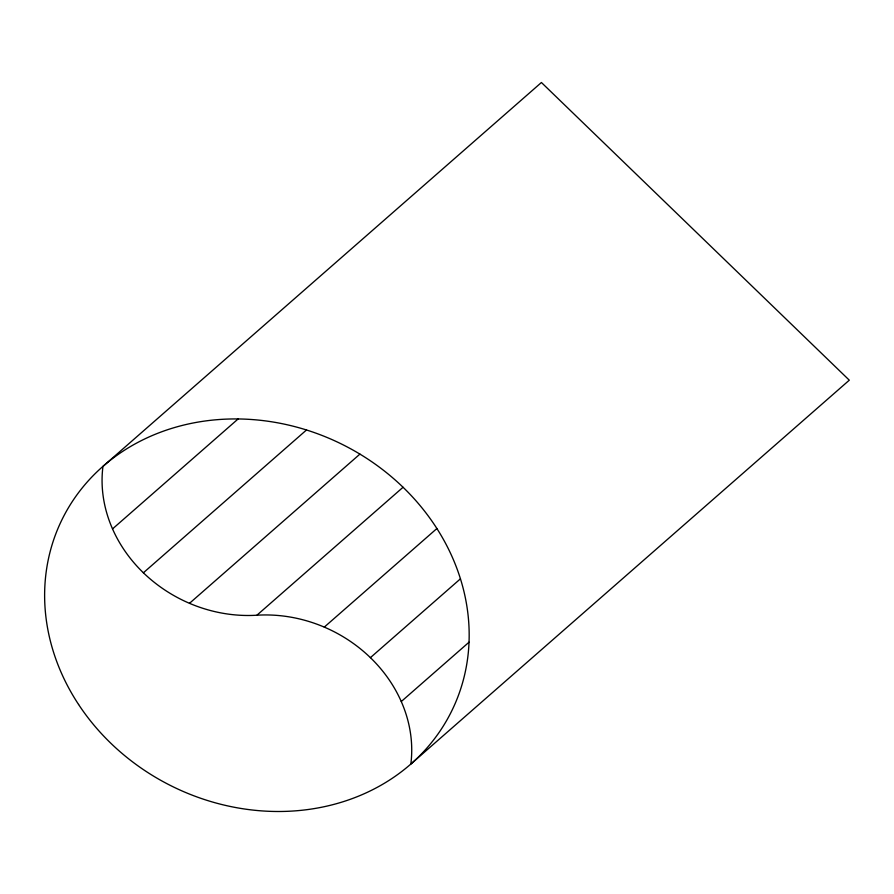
<?xml version="1.0" encoding="UTF-8"?>
<svg xmlns="http://www.w3.org/2000/svg" width="894" height="894" viewBox="0 0 894 894"><rect width="100%" height="100%" fill="white"/><g stroke="black" fill="none" stroke-linecap="round" stroke-linejoin="round"><path stroke-width="1.34" d="M112.532 528.902L238.117 418.951M143.386 572.786L306.497 429.98M189.506 603.316L359.924 454.107M256.902 615.217A135.676 119.349 26.1 0 1 410.838 764.057L849.3 380.185L541.418 82.505L102.955 466.377A135.676 119.349 26.1 0 0 256.902 615.217L403.049 487.264M324.298 627.107L436.898 528.533M370.407 657.649L460.444 578.82M401.272 701.533L469.026 642.205M78.571 704.472A217.074 190.947 26.1 0 0 445.782 721.972A217.074 190.947 26.1 0 0 246.342 419.197A217.074 190.947 26.1 0 0 78.571 704.472"/></g></svg>
